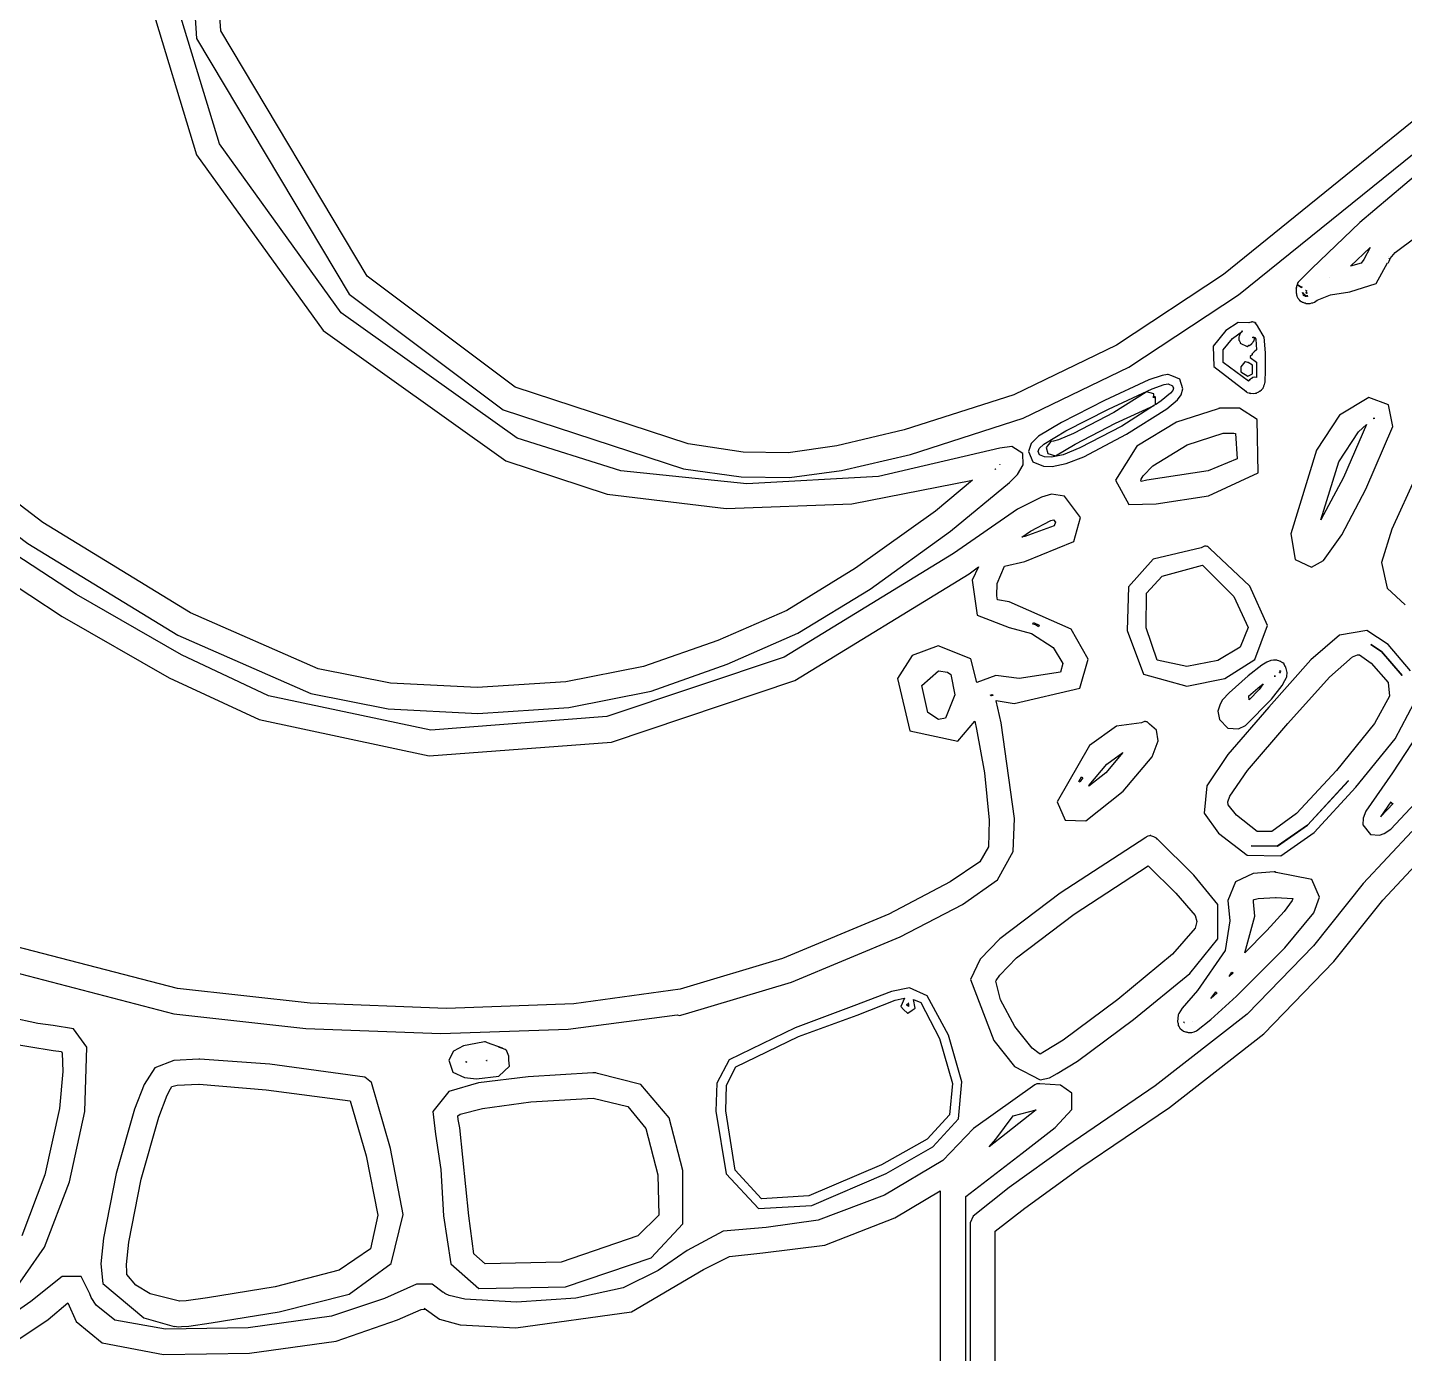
# Model space of a CAD drawing. Extents: x 23 to 528, y 384 to 592.
# Drawn here: x 465.47 to 479.75, y 411.45 to 425.2 of the extents above; entities that cross this region are included whole.
import ezdxf

# ---------------------------------------------------------------- set-up
doc = ezdxf.new("R2010")
doc.units = 0
doc.layers.get('0').update_dxf_attribs({"linetype": 'CONTINUOUS'})

msp = doc.modelspace()

# ---------------------------------------------------------------- linework, layer by layer
at = {"color": 0}
for p, q in [((467.035, 428.054), (467.222, 425.09)), ((467.473, 425.168), (467.293, 428.008)), ((466.573, 426.025), (467.222, 423.884)), ((467.459, 423.997), (466.831, 426.057)), ((468.993, 422.624), (467.473, 425.168)), ((467.222, 425.09), (468.806, 422.437)), ((480.508, 424.776), (479.143, 423.668)), ((479.316, 423.467), (480.667, 424.561)), ((480.603, 424.296), (479.287, 423.182)), ((468.722, 422.243), (467.459, 423.997)), ((467.222, 423.884), (468.535, 422.06)), ((479.143, 423.668), (477.873, 422.642)), ((478.028, 422.43), (479.316, 423.467)), ((479.287, 423.182), (478.79, 422.705)), ((479.654, 422.871), (479.87, 423.033)), ((479.192, 422.727), (479.393, 422.921)), ((479.393, 422.921), (479.33, 422.797)), ((479.601, 422.808), (479.654, 422.871)), ((478.79, 422.705), (478.67, 422.582)), ((479.302, 422.758), (479.192, 422.727)), ((479.33, 422.797), (479.302, 422.758)), ((479.457, 422.547), (479.573, 422.762)), ((479.573, 422.762), (479.577, 422.758)), ((479.577, 422.758), (479.584, 422.765)), ((479.584, 422.825), (479.584, 422.825)), ((479.584, 422.765), (479.587, 422.772)), ((479.587, 422.772), (479.591, 422.779)), ((479.591, 422.808), (479.591, 422.804)), ((479.591, 422.804), (479.591, 422.808)), ((479.591, 422.783), (479.594, 422.787)), ((479.591, 422.779), (479.591, 422.783)), ((479.594, 422.787), (479.601, 422.808)), ((470.528, 421.471), (468.993, 422.624)), ((477.873, 422.642), (476.765, 421.908)), ((478.649, 422.561), (478.642, 422.55)), ((478.67, 422.582), (478.649, 422.561)), ((478.649, 422.561), (478.649, 422.561)), ((478.977, 422.607), (478.977, 422.607)), ((478.977, 422.607), (478.977, 422.607)), ((468.806, 422.437), (470.404, 421.238)), ((476.892, 421.679), (478.028, 422.43)), ((478.631, 422.522), (478.628, 422.508)), ((478.628, 422.508), (478.628, 422.501)), ((478.628, 422.501), (478.631, 422.508)), ((478.631, 422.508), (478.628, 422.494)), ((478.628, 422.494), (478.628, 422.49)), ((478.628, 422.49), (478.628, 422.49)), ((478.628, 422.49), (478.628, 422.49)), ((478.628, 422.49), (478.628, 422.487)), ((478.628, 422.487), (478.628, 422.48)), ((478.628, 422.48), (478.628, 422.469)), ((478.628, 422.469), (478.628, 422.462)), ((478.628, 422.462), (478.628, 422.458)), ((478.628, 422.458), (478.628, 422.455)), ((478.628, 422.455), (478.628, 422.455)), ((478.628, 422.455), (478.628, 422.448)), ((478.628, 422.448), (478.631, 422.444)), ((478.638, 422.529), (478.631, 422.522)), ((478.631, 422.522), (478.631, 422.522)), ((478.631, 422.444), (478.631, 422.437)), ((478.631, 422.437), (478.631, 422.437)), ((478.631, 422.437), (478.631, 422.434)), ((478.631, 422.434), (478.631, 422.43)), ((478.631, 422.43), (478.635, 422.42)), ((478.635, 422.42), (478.635, 422.416)), ((478.642, 422.547), (478.638, 422.54)), ((478.638, 422.54), (478.638, 422.536)), ((478.638, 422.536), (478.638, 422.536)), ((478.638, 422.536), (478.663, 422.522)), ((478.681, 422.508), (478.638, 422.536)), ((478.638, 422.536), (478.638, 422.533)), ((478.638, 422.533), (478.638, 422.529)), ((478.642, 422.55), (478.642, 422.547)), ((478.642, 422.547), (478.642, 422.547)), ((478.663, 422.522), (478.681, 422.508)), ((478.681, 422.508), (478.677, 422.518)), ((478.677, 422.518), (478.688, 422.511)), ((478.688, 422.511), (478.681, 422.508)), ((478.691, 422.455), (478.705, 422.434)), ((478.702, 422.43), (478.691, 422.455)), ((478.698, 422.427), (478.702, 422.43)), ((478.702, 422.427), (478.698, 422.427)), ((478.702, 422.423), (478.702, 422.427)), ((478.702, 422.427), (478.702, 422.427)), ((478.709, 422.42), (478.702, 422.423)), ((478.705, 422.434), (478.709, 422.437)), ((478.709, 422.437), (478.727, 422.413)), ((478.712, 422.42), (478.709, 422.42)), ((478.719, 422.416), (478.712, 422.42)), ((478.727, 422.476), (478.723, 422.476)), ((478.723, 422.476), (478.73, 422.476)), ((478.73, 422.473), (478.727, 422.476)), ((478.73, 422.476), (478.734, 422.476)), ((478.734, 422.473), (478.73, 422.473)), ((478.73, 422.455), (478.737, 422.462)), ((478.73, 422.451), (478.73, 422.455)), ((478.734, 422.448), (478.73, 422.451)), ((478.73, 422.451), (478.73, 422.451)), ((478.734, 422.476), (478.734, 422.476)), ((478.734, 422.476), (478.734, 422.473)), ((478.734, 422.462), (478.737, 422.444)), ((478.737, 422.462), (478.734, 422.462)), ((478.734, 422.444), (478.734, 422.448)), ((478.734, 422.448), (478.734, 422.448)), ((478.737, 422.444), (478.734, 422.444)), ((478.734, 422.413), (478.741, 422.427)), ((478.741, 422.427), (478.744, 422.413)), ((478.846, 422.374), (478.984, 422.43)), ((478.984, 422.43), (479.185, 422.462)), ((479.185, 422.462), (479.457, 422.547)), ((478.635, 422.416), (478.638, 422.409)), ((478.638, 422.409), (478.645, 422.395)), ((478.645, 422.395), (478.645, 422.395)), ((478.645, 422.395), (478.649, 422.391)), ((478.649, 422.391), (478.652, 422.388)), ((478.652, 422.388), (478.656, 422.384)), ((478.656, 422.384), (478.656, 422.384)), ((478.656, 422.384), (478.656, 422.381)), ((478.656, 422.381), (478.656, 422.381)), ((478.656, 422.381), (478.656, 422.381)), ((478.656, 422.381), (478.659, 422.377)), ((478.659, 422.377), (478.659, 422.374)), ((478.659, 422.374), (478.663, 422.374)), ((478.663, 422.374), (478.663, 422.37)), ((478.663, 422.37), (478.667, 422.37)), ((478.667, 422.37), (478.67, 422.367)), ((478.67, 422.367), (478.677, 422.363)), ((478.677, 422.363), (478.681, 422.36)), ((478.681, 422.36), (478.688, 422.356)), ((478.688, 422.356), (478.688, 422.356)), ((478.688, 422.356), (478.695, 422.353)), ((478.695, 422.353), (478.709, 422.346)), ((478.709, 422.346), (478.719, 422.346)), ((478.723, 422.413), (478.719, 422.416)), ((478.719, 422.346), (478.727, 422.342)), ((478.727, 422.413), (478.723, 422.413)), ((478.727, 422.342), (478.73, 422.342)), ((478.73, 422.342), (478.734, 422.342)), ((478.737, 422.413), (478.734, 422.413)), ((478.734, 422.342), (478.741, 422.339)), ((478.744, 422.413), (478.737, 422.413)), ((478.741, 422.339), (478.758, 422.339)), ((478.758, 422.339), (478.758, 422.339)), ((478.758, 422.339), (478.765, 422.339)), ((478.765, 422.339), (478.772, 422.342)), ((478.772, 422.342), (478.79, 422.346)), ((478.79, 422.346), (478.801, 422.346)), ((478.801, 422.349), (478.818, 422.356)), ((478.801, 422.346), (478.801, 422.349)), ((478.818, 422.356), (478.846, 422.374)), ((470.546, 420.945), (468.722, 422.243)), ((478.024, 422.144), (477.897, 422.06)), ((478.137, 422.141), (478.024, 422.144)), ((478.169, 422.152), (478.137, 422.141)), ((478.173, 422.152), (478.166, 422.152)), ((478.166, 422.152), (478.169, 422.152)), ((478.183, 422.148), (478.173, 422.152)), ((478.197, 422.144), (478.183, 422.148)), ((478.183, 422.148), (478.183, 422.148)), ((478.204, 422.137), (478.197, 422.144)), ((478.197, 422.144), (478.208, 422.137)), ((478.208, 422.137), (478.197, 422.144)), ((478.229, 422.106), (478.204, 422.137)), ((478.204, 422.137), (478.204, 422.137)), ((468.535, 422.06), (470.429, 420.709)), ((477.897, 422.06), (477.767, 421.898)), ((477.968, 421.979), (478.07, 422.053)), ((478.035, 422.007), (478.032, 421.989)), ((478.032, 421.989), (478.032, 421.979)), ((478.039, 422.01), (478.035, 422.007)), ((478.042, 422.021), (478.039, 422.01)), ((478.053, 422.039), (478.042, 422.025)), ((478.042, 422.025), (478.042, 422.025)), ((478.042, 422.025), (478.042, 422.021)), ((478.042, 422.021), (478.042, 422.021)), ((478.056, 422.042), (478.053, 422.039)), ((478.06, 422.042), (478.056, 422.042)), ((478.067, 422.049), (478.06, 422.049)), ((478.06, 422.049), (478.06, 422.046)), ((478.06, 422.046), (478.06, 422.046)), ((478.06, 422.046), (478.06, 422.042)), ((478.063, 422.053), (478.07, 422.053)), ((478.07, 422.053), (478.063, 422.053)), ((478.067, 422.049), (478.063, 422.049)), ((478.063, 422.049), (478.067, 422.049)), ((478.07, 422.053), (478.067, 422.049)), ((478.173, 421.989), (478.176, 421.993)), ((478.18, 421.986), (478.173, 421.989)), ((478.176, 421.993), (478.19, 421.993)), ((478.19, 421.993), (478.18, 421.986)), ((478.183, 421.986), (478.187, 421.993)), ((478.19, 421.993), (478.187, 421.982)), ((478.187, 421.993), (478.19, 421.993)), ((478.197, 421.979), (478.197, 421.989)), ((478.197, 421.989), (478.208, 421.972)), ((478.229, 422.102), (478.229, 422.106)), ((478.296, 421.993), (478.229, 422.102)), ((478.31, 421.83), (478.296, 421.993)), ((476.765, 421.908), (475.7, 421.393)), ((477.767, 421.898), (477.774, 421.686)), ((477.869, 421.859), (477.968, 421.979)), ((477.869, 421.728), (477.869, 421.859)), ((478.032, 421.979), (478.032, 421.972)), ((478.032, 421.972), (478.032, 421.968)), ((478.032, 421.968), (478.032, 421.961)), ((478.032, 421.961), (478.035, 421.957)), ((478.035, 421.957), (478.039, 421.954)), ((478.039, 421.954), (478.039, 421.95)), ((478.039, 421.95), (478.042, 421.947)), ((478.042, 421.947), (478.042, 421.947)), ((478.042, 421.947), (478.042, 421.947)), ((478.042, 421.947), (478.046, 421.94)), ((478.046, 421.94), (478.046, 421.94)), ((478.046, 421.94), (478.046, 421.929)), ((478.046, 421.929), (478.12, 421.894)), ((478.12, 421.894), (478.134, 421.905)), ((478.13, 421.905), (478.134, 421.905)), ((478.134, 421.905), (478.13, 421.905)), ((478.134, 421.905), (478.137, 421.905)), ((478.137, 421.905), (478.141, 421.905)), ((478.141, 421.905), (478.166, 421.922)), ((478.141, 421.905), (478.141, 421.905)), ((478.141, 421.905), (478.141, 421.905)), ((478.166, 421.926), (478.18, 421.94)), ((478.166, 421.922), (478.166, 421.926)), ((478.166, 421.922), (478.166, 421.922)), ((478.176, 421.943), (478.183, 421.95)), ((478.18, 421.94), (478.176, 421.943)), ((478.187, 421.982), (478.183, 421.986)), ((478.183, 421.95), (478.187, 421.95)), ((478.187, 421.95), (478.19, 421.957)), ((478.19, 421.965), (478.194, 421.972)), ((478.19, 421.957), (478.19, 421.965)), ((478.215, 421.859), (478.19, 421.838)), ((478.194, 421.972), (478.197, 421.979)), ((478.208, 421.972), (478.215, 421.859)), ((478.134, 421.534), (477.869, 421.728)), ((478.095, 421.735), (478.053, 421.682)), ((478.102, 421.735), (478.095, 421.735)), ((478.127, 421.728), (478.102, 421.735)), ((478.13, 421.728), (478.127, 421.728)), ((478.173, 421.7), (478.13, 421.728)), ((478.173, 421.813), (478.151, 421.792)), ((478.151, 421.792), (478.151, 421.785)), ((478.151, 421.785), (478.151, 421.781)), ((478.151, 421.781), (478.215, 421.732)), ((478.19, 421.838), (478.166, 421.816)), ((478.166, 421.816), (478.173, 421.813)), ((478.215, 421.732), (478.215, 421.622)), ((478.31, 421.781), (478.31, 421.83)), ((478.31, 421.774), (478.31, 421.781)), ((478.31, 421.619), (478.31, 421.774)), ((475.795, 421.15), (476.892, 421.679)), ((477.238, 421.594), (477.1, 421.548)), ((477.291, 421.605), (477.238, 421.594)), ((477.294, 421.605), (477.291, 421.605)), ((477.298, 421.605), (477.294, 421.605)), ((477.301, 421.605), (477.298, 421.605)), ((477.337, 421.591), (477.301, 421.605)), ((477.421, 421.555), (477.337, 421.591)), ((477.774, 421.686), (478.106, 421.432)), ((478.053, 421.682), (478.053, 421.682)), ((478.053, 421.682), (478.053, 421.633)), ((478.053, 421.633), (478.127, 421.587)), ((478.127, 421.587), (478.173, 421.612)), ((478.159, 421.562), (478.134, 421.534)), ((478.166, 421.562), (478.159, 421.562)), ((478.169, 421.566), (478.166, 421.566)), ((478.166, 421.566), (478.166, 421.562)), ((478.173, 421.569), (478.169, 421.569)), ((478.169, 421.569), (478.169, 421.566)), ((478.173, 421.612), (478.173, 421.7)), ((478.194, 421.577), (478.173, 421.573)), ((478.173, 421.573), (478.173, 421.569)), ((478.215, 421.573), (478.194, 421.577)), ((478.215, 421.622), (478.215, 421.573)), ((478.307, 421.555), (478.31, 421.619)), ((472.32, 420.885), (470.528, 421.471)), ((477.1, 421.548), (476.638, 421.333)), ((476.68, 421.245), (477.135, 421.457)), ((477.072, 421.421), (476.737, 421.21)), ((477.075, 421.425), (477.072, 421.421)), ((477.15, 421.404), (477.075, 421.425)), ((477.135, 421.457), (477.259, 421.499)), ((477.259, 421.499), (477.301, 421.506)), ((477.301, 421.506), (477.301, 421.506)), ((477.301, 421.506), (477.344, 421.488)), ((477.347, 421.439), (477.322, 421.411)), ((477.344, 421.488), (477.354, 421.464)), ((477.354, 421.464), (477.347, 421.439)), ((477.453, 421.457), (477.421, 421.555)), ((477.435, 421.393), (477.453, 421.457)), ((478.106, 421.432), (478.12, 421.418)), ((478.109, 421.432), (478.109, 421.428)), ((478.116, 421.421), (478.109, 421.432)), ((478.109, 421.428), (478.116, 421.421)), ((478.12, 421.418), (478.12, 421.418)), ((478.12, 421.418), (478.12, 421.418)), ((478.12, 421.418), (478.151, 421.411)), ((478.144, 421.552), (478.155, 421.559)), ((478.151, 421.555), (478.144, 421.541)), ((478.144, 421.541), (478.144, 421.552)), ((478.155, 421.559), (478.151, 421.555)), ((478.218, 421.414), (478.222, 421.418)), ((478.222, 421.418), (478.233, 421.421)), ((478.233, 421.421), (478.24, 421.425)), ((478.24, 421.425), (478.247, 421.432)), ((478.247, 421.432), (478.25, 421.432)), ((478.25, 421.432), (478.268, 421.446)), ((478.268, 421.446), (478.286, 421.464)), ((478.268, 421.446), (478.268, 421.446)), ((478.286, 421.467), (478.293, 421.481)), ((478.286, 421.464), (478.286, 421.467)), ((478.293, 421.488), (478.3, 421.499)), ((478.293, 421.481), (478.293, 421.488)), ((478.3, 421.499), (478.303, 421.513)), ((478.303, 421.517), (478.307, 421.524)), ((478.303, 421.513), (478.303, 421.517)), ((478.307, 421.531), (478.307, 421.555)), ((478.307, 421.524), (478.307, 421.531)), ((475.7, 421.393), (474.56, 421.03)), ((476.638, 421.333), (476.194, 421.107)), ((476.754, 421.1), (477.153, 421.284)), ((477.157, 421.287), (476.818, 421.068)), ((477.146, 421.361), (477.15, 421.404)), ((477.157, 421.375), (477.146, 421.361)), ((477.153, 421.284), (477.157, 421.287)), ((477.167, 421.368), (477.157, 421.375)), ((477.167, 421.291), (477.167, 421.368)), ((477.227, 421.33), (477.167, 421.291)), ((477.322, 421.411), (477.227, 421.33)), ((477.287, 421.248), (477.397, 421.34)), ((477.397, 421.34), (477.435, 421.393)), ((478.151, 421.411), (478.144, 421.411)), ((478.144, 421.411), (478.155, 421.407)), ((478.155, 421.407), (478.155, 421.411)), ((478.155, 421.411), (478.183, 421.407)), ((478.183, 421.407), (478.201, 421.411)), ((478.201, 421.411), (478.204, 421.411)), ((478.204, 421.411), (478.215, 421.411)), ((478.215, 421.411), (478.218, 421.414)), ((479.379, 421.365), (479.076, 421.181)), ((479.584, 421.291), (479.379, 421.365)), ((479.63, 421.065), (479.584, 421.291)), ((465.628, 420.07), (464.093, 421.231)), ((470.404, 421.238), (472.274, 420.624)), ((474.627, 420.776), (475.795, 421.15)), ((476.239, 421.019), (476.68, 421.245)), ((476.737, 421.21), (476.317, 420.991)), ((476.867, 420.984), (477.287, 421.248)), ((477.809, 421.245), (477.386, 421.111)), ((477.82, 421.248), (477.809, 421.245)), ((477.809, 421.245), (477.809, 421.245)), ((477.823, 421.252), (477.82, 421.248)), ((477.83, 421.252), (477.823, 421.252)), ((477.834, 421.255), (477.83, 421.255)), ((477.83, 421.255), (477.83, 421.252)), ((477.841, 421.255), (477.834, 421.255)), ((477.834, 421.255), (477.834, 421.255)), ((477.845, 421.255), (477.841, 421.255)), ((477.848, 421.255), (477.845, 421.255)), ((478.039, 421.255), (477.848, 421.255)), ((478.222, 421.136), (478.039, 421.255)), ((478.233, 420.585), (478.222, 421.136)), ((479.076, 421.181), (478.839, 420.818)), ((479.429, 421.146), (479.436, 421.153)), ((479.436, 421.143), (479.429, 421.146)), ((479.436, 421.153), (479.436, 421.15)), ((479.436, 421.15), (479.436, 421.143)), ((463.92, 421.026), (465.473, 419.851)), ((474.56, 421.03), (473.862, 420.864)), ((476.194, 421.107), (475.954, 420.963)), ((476.01, 420.882), (476.239, 421.019)), ((476.317, 420.991), (476.162, 420.927)), ((476.335, 420.882), (476.754, 421.1)), ((476.818, 421.068), (476.384, 420.843)), ((477.386, 421.111), (476.973, 420.86)), ((477.495, 420.874), (477.869, 420.994)), ((477.869, 420.994), (477.982, 420.994)), ((477.982, 420.994), (477.996, 420.991)), ((477.996, 420.991), (478.014, 420.73)), ((479.069, 420.698), (479.273, 421.009)), ((479.358, 421.086), (479.118, 420.536)), ((479.273, 421.009), (479.358, 421.086)), ((479.351, 420.416), (479.63, 421.065)), ((471.622, 420.606), (470.546, 420.945)), ((472.892, 420.8), (472.32, 420.885)), ((473.862, 420.864), (473.357, 420.793)), ((475.679, 420.857), (475.555, 420.839)), ((475.791, 420.783), (475.679, 420.857)), ((475.88, 420.889), (475.851, 420.807)), ((475.954, 420.963), (475.88, 420.889)), ((475.961, 420.836), (476.01, 420.882)), ((476.084, 420.91), (476.035, 420.846)), ((476.091, 420.91), (476.084, 420.91)), ((476.109, 420.913), (476.091, 420.91)), ((476.091, 420.91), (476.091, 420.91)), ((476.162, 420.927), (476.109, 420.913)), ((476.119, 420.903), (476.119, 420.903)), ((476.119, 420.903), (476.119, 420.903)), ((476.13, 420.762), (476.335, 420.882)), ((476.426, 420.751), (476.867, 420.984)), ((476.973, 420.86), (476.754, 420.508)), ((477.139, 420.656), (477.495, 420.874)), ((470.429, 420.709), (471.48, 420.363)), ((473.357, 420.793), (472.892, 420.8)), ((473.911, 420.61), (474.627, 420.776)), ((475.555, 420.839), (474.296, 420.546)), ((475.795, 420.666), (475.791, 420.783)), ((475.851, 420.807), (475.897, 420.698)), ((475.95, 420.804), (475.961, 420.836)), ((475.964, 420.772), (475.95, 420.804)), ((476.017, 420.751), (475.964, 420.772)), ((476.091, 420.747), (476.017, 420.751)), ((476.035, 420.846), (476.052, 420.786)), ((476.052, 420.786), (476.13, 420.762)), ((476.211, 420.772), (476.091, 420.747)), ((476.384, 420.843), (476.211, 420.772)), ((476.243, 420.68), (476.426, 420.751)), ((478.014, 420.73), (477.714, 420.606)), ((478.839, 420.818), (478.571, 419.95)), ((472.93, 420.469), (471.622, 420.606)), ((472.274, 420.624), (472.87, 420.543)), ((473.371, 420.536), (473.911, 420.61)), ((475.513, 420.624), (475.506, 420.617)), ((475.506, 420.62), (475.509, 420.624)), ((475.506, 420.617), (475.506, 420.62)), ((475.509, 420.624), (475.513, 420.624)), ((475.555, 420.67), (475.555, 420.666)), ((475.555, 420.666), (475.555, 420.67)), ((475.654, 420.483), (475.738, 420.568)), ((475.738, 420.568), (475.795, 420.666)), ((475.897, 420.698), (476.007, 420.652)), ((476.007, 420.652), (476.095, 420.649)), ((476.095, 420.649), (476.243, 420.68)), ((477.04, 420.553), (477.139, 420.656)), ((477.714, 420.606), (477.079, 420.508)), ((477.718, 420.345), (478.233, 420.585)), ((478.882, 420.095), (479.069, 420.698)), ((472.87, 420.543), (473.371, 420.536)), ((474.296, 420.546), (472.93, 420.469)), ((474.02, 420.264), (475.269, 420.508)), ((475.269, 420.508), (474.885, 420.187)), ((475.043, 419.978), (475.654, 420.483)), ((476.754, 420.508), (476.892, 420.257)), ((477.016, 420.508), (477.019, 420.518)), ((477.019, 420.493), (477.016, 420.508)), ((477.019, 420.518), (477.04, 420.553)), ((477.079, 420.508), (477.019, 420.493)), ((479.118, 420.536), (478.882, 420.095)), ((479.87, 420.553), (479.619, 420)), ((471.48, 420.363), (472.715, 420.215)), ((475.985, 420.331), (475.738, 420.208)), ((476.091, 420.363), (475.985, 420.331)), ((476.225, 420.342), (476.091, 420.363)), ((476.391, 420.12), (476.225, 420.342)), ((477.174, 420.261), (477.718, 420.345)), ((479.1, 419.94), (479.351, 420.416)), ((472.715, 420.215), (474.02, 420.264)), ((474.885, 420.187), (474.056, 419.594)), ((475.738, 420.208), (475.072, 419.749)), ((476.892, 420.257), (477.174, 420.261)), ((465.977, 419.322), (464.834, 420.07)), ((467.159, 419.132), (465.628, 420.07)), ((476.116, 420.035), (475.813, 419.925)), ((475.873, 419.978), (476.084, 420.088)), ((476.084, 420.088), (476.109, 420.095)), ((476.109, 420.095), (476.13, 420.074)), ((476.13, 420.074), (476.116, 420.035)), ((476.321, 419.873), (476.391, 420.12)), ((479.619, 420), (479.513, 419.654)), ((464.682, 419.848), (465.829, 419.093)), ((465.473, 419.851), (467.028, 418.899)), ((474.207, 419.379), (475.043, 419.978)), ((475.781, 419.918), (475.873, 419.978)), ((475.813, 419.925), (475.781, 419.918)), ((475.813, 419.664), (476.321, 419.873)), ((478.571, 419.95), (478.617, 419.686)), ((478.91, 419.675), (479.1, 419.94)), ((475.072, 419.749), (473.318, 418.673)), ((477.64, 419.806), (477.143, 419.689)), ((477.647, 419.809), (477.64, 419.806)), ((477.675, 419.823), (477.647, 419.809)), ((477.679, 419.823), (477.675, 419.823)), ((477.682, 419.823), (477.679, 419.823)), ((477.693, 419.823), (477.682, 419.823)), ((477.703, 419.82), (477.693, 419.823)), ((477.711, 419.82), (477.703, 419.82)), ((477.718, 419.813), (477.711, 419.82)), ((477.721, 419.809), (477.718, 419.813)), ((477.725, 419.802), (477.721, 419.809)), ((477.735, 419.795), (477.725, 419.802)), ((477.725, 419.802), (477.725, 419.802)), ((478.148, 419.41), (477.732, 419.798)), ((477.732, 419.798), (477.735, 419.795)), ((474.056, 419.594), (473.343, 419.156)), ((475.234, 419.537), (475.333, 419.608)), ((475.333, 419.608), (475.266, 419.47)), ((475.527, 419.435), (475.601, 419.615)), ((475.601, 419.615), (475.813, 419.664)), ((477.143, 419.689), (476.889, 419.4)), ((477.238, 419.513), (477.654, 419.626)), ((477.654, 419.626), (477.979, 419.301)), ((478.617, 419.686), (478.786, 419.604)), ((478.786, 419.604), (478.91, 419.675)), ((479.513, 419.654), (479.57, 419.389)), ((473.428, 418.43), (475.234, 419.537)), ((475.266, 419.47), (475.319, 419.107)), ((475.523, 419.308), (475.527, 419.435)), ((477.075, 419.336), (477.238, 419.513)), ((467.067, 418.698), (465.977, 419.322)), ((473.46, 418.92), (474.207, 419.379)), ((475.53, 419.266), (475.523, 419.308)), ((476.889, 419.4), (476.874, 418.948)), ((477.072, 418.977), (477.075, 419.336)), ((477.979, 419.301), (478.13, 418.98)), ((478.328, 419.001), (478.148, 419.41)), ((479.57, 419.389), (479.757, 419.216)), ((473.343, 419.156), (472.63, 418.846)), ((475.65, 419.245), (475.53, 419.266)), ((476.292, 418.962), (475.65, 419.245)), ((465.829, 419.093), (466.94, 418.458)), ((468.485, 418.55), (467.159, 419.132)), ((475.319, 419.107), (475.65, 418.98)), ((475.894, 419.015), (475.901, 419.033)), ((475.925, 419.008), (475.894, 419.015)), ((475.901, 419.033), (475.961, 419.005)), ((475.954, 418.987), (475.925, 419.008)), ((475.961, 419.005), (475.954, 418.987)), ((478.197, 418.648), (478.328, 419.001)), ((467.028, 418.899), (468.408, 418.296)), ((472.726, 418.599), (473.46, 418.92)), ((475.65, 418.98), (475.883, 418.917)), ((475.883, 418.917), (476.105, 418.772)), ((476.469, 418.652), (476.292, 418.962)), ((476.874, 418.948), (477.044, 418.497)), ((477.185, 418.641), (477.072, 418.977)), ((478.13, 418.98), (478.046, 418.775)), ((479.076, 418.899), (478.779, 418.645)), ((479.361, 418.948), (479.076, 418.899)), ((479.58, 418.804), (479.361, 418.948)), ((472.63, 418.846), (471.858, 418.574)), ((474.913, 418.79), (474.645, 418.691)), ((475.252, 418.655), (474.913, 418.79)), ((476.105, 418.772), (476.208, 418.606)), ((478.046, 418.775), (477.816, 418.638)), ((479.4, 418.804), (479.513, 418.73)), ((479.513, 418.73), (479.4, 418.804)), ((479.513, 418.73), (479.725, 418.483)), ((479.725, 418.483), (479.513, 418.73)), ((479.813, 418.532), (479.58, 418.804)), ((467.967, 418.271), (467.067, 418.698)), ((471.858, 418.574), (471.054, 418.416)), ((473.318, 418.673), (471.477, 418.056)), ((471.936, 418.32), (472.726, 418.599)), ((474.645, 418.691), (474.493, 418.451)), ((475.315, 418.409), (475.252, 418.655)), ((476.208, 418.606), (476.183, 418.518)), ((476.384, 418.349), (476.469, 418.652)), ((477.492, 418.574), (477.185, 418.641)), ((477.816, 418.638), (477.492, 418.574)), ((477.887, 418.451), (478.197, 418.648)), ((478.271, 418.588), (478.13, 418.479)), ((478.321, 418.62), (478.271, 418.588)), ((478.363, 418.638), (478.321, 418.62)), ((478.779, 418.645), (478.342, 418.155)), ((478.391, 418.641), (478.363, 418.638)), ((478.405, 418.641), (478.391, 418.641)), ((478.413, 418.641), (478.405, 418.641)), ((478.416, 418.641), (478.413, 418.641)), ((478.423, 418.641), (478.416, 418.641)), ((478.43, 418.641), (478.423, 418.641)), ((478.43, 418.638), (478.43, 418.641)), ((478.444, 418.634), (478.43, 418.638)), ((478.448, 418.634), (478.444, 418.634)), ((478.455, 418.631), (478.448, 418.634)), ((478.465, 418.627), (478.455, 418.631)), ((478.469, 418.627), (478.465, 418.627)), ((478.465, 418.627), (478.465, 418.627)), ((478.473, 418.62), (478.469, 418.627)), ((478.476, 418.62), (478.473, 418.62)), ((478.483, 418.617), (478.476, 418.62)), ((478.487, 418.613), (478.483, 418.617)), ((478.501, 418.603), (478.487, 418.613)), ((478.501, 418.599), (478.501, 418.603)), ((478.504, 418.596), (478.501, 418.599)), ((478.501, 418.599), (478.501, 418.599)), ((478.504, 418.592), (478.504, 418.596)), ((478.508, 418.588), (478.504, 418.592)), ((478.504, 418.592), (478.504, 418.592)), ((478.504, 418.592), (478.504, 418.592)), ((478.508, 418.585), (478.508, 418.588)), ((478.508, 418.588), (478.508, 418.588)), ((478.508, 418.588), (478.508, 418.588)), ((478.508, 418.588), (478.508, 418.588)), ((478.508, 418.588), (478.508, 418.588)), ((478.508, 418.588), (478.508, 418.588)), ((478.511, 418.581), (478.508, 418.585)), ((478.508, 418.585), (478.508, 418.585)), ((478.511, 418.578), (478.511, 418.581)), ((478.515, 418.574), (478.511, 418.578)), ((478.515, 418.571), (478.515, 418.574)), ((478.515, 418.574), (478.515, 418.574)), ((478.518, 418.567), (478.515, 418.571)), ((478.518, 418.56), (478.518, 418.567)), ((478.518, 418.567), (478.518, 418.567)), ((478.973, 418.465), (479.21, 418.677)), ((479.21, 418.677), (479.263, 418.698)), ((479.263, 418.698), (479.284, 418.698)), ((479.284, 418.698), (479.404, 418.61)), ((479.404, 418.61), (479.58, 418.409)), ((466.94, 418.458), (467.872, 418.024)), ((469.233, 418.402), (468.485, 418.55)), ((471.526, 417.791), (473.428, 418.43)), ((474.493, 418.451), (474.62, 417.908)), ((474.744, 418.377), (474.916, 418.529)), ((474.916, 418.529), (475.012, 418.518)), ((475.012, 418.518), (475.047, 418.493)), ((475.047, 418.493), (475.086, 418.282)), ((475.513, 418.483), (475.315, 418.409)), ((475.753, 418.451), (475.513, 418.483)), ((476.183, 418.518), (475.753, 418.451)), ((477.044, 418.497), (477.492, 418.373)), ((477.492, 418.373), (477.887, 418.451)), ((478.13, 418.479), (477.933, 418.303)), ((478.398, 418.476), (478.405, 418.476)), ((478.409, 418.476), (478.398, 418.476)), ((478.405, 418.476), (478.413, 418.476)), ((478.413, 418.476), (478.409, 418.476)), ((478.455, 418.514), (478.465, 418.514)), ((478.465, 418.514), (478.455, 418.511)), ((478.455, 418.511), (478.455, 418.514)), ((478.458, 418.529), (478.462, 418.525)), ((478.458, 418.525), (478.458, 418.529)), ((478.458, 418.529), (478.462, 418.529)), ((478.462, 418.529), (478.458, 418.529)), ((478.462, 418.525), (478.458, 418.525)), ((478.462, 418.529), (478.462, 418.532)), ((478.462, 418.532), (478.465, 418.532)), ((478.465, 418.525), (478.462, 418.529)), ((478.465, 418.532), (478.465, 418.525)), ((478.48, 418.377), (478.511, 418.43)), ((478.511, 418.43), (478.525, 418.461)), ((478.522, 418.553), (478.518, 418.56)), ((478.518, 418.56), (478.518, 418.56)), ((478.532, 418.514), (478.522, 418.553)), ((478.525, 418.461), (478.529, 418.469)), ((478.529, 418.472), (478.532, 418.514)), ((478.529, 418.469), (478.529, 418.472)), ((478.532, 418.514), (478.532, 418.514)), ((478.54, 417.985), (478.973, 418.465)), ((468.408, 418.296), (469.209, 418.137)), ((470.133, 418.359), (469.233, 418.402)), ((471.054, 418.416), (470.133, 418.359)), ((471.085, 418.151), (471.936, 418.32)), ((474.807, 418.098), (474.744, 418.377)), ((475.086, 418.282), (474.991, 418.038)), ((475.456, 418.278), (475.456, 418.282)), ((475.456, 418.282), (475.456, 418.282)), ((475.456, 418.282), (475.467, 418.271)), ((475.467, 418.271), (475.456, 418.278)), ((475.467, 418.271), (475.46, 418.282)), ((475.46, 418.282), (475.463, 418.282)), ((475.463, 418.282), (475.474, 418.285)), ((475.474, 418.285), (475.477, 418.285)), ((475.477, 418.285), (475.481, 418.275)), ((475.703, 418.193), (476.384, 418.349)), ((477.933, 418.303), (477.862, 418.229)), ((478.134, 418.267), (478.229, 418.352)), ((478.243, 418.338), (478.141, 418.229)), ((478.229, 418.352), (478.286, 418.394)), ((478.286, 418.394), (478.243, 418.338)), ((478.37, 418.236), (478.48, 418.377)), ((479.58, 418.409), (479.594, 418.267)), ((469.653, 417.915), (467.967, 418.271)), ((469.209, 418.137), (470.14, 418.088)), ((470.14, 418.088), (471.085, 418.151)), ((475.481, 418.275), (475.467, 418.271)), ((475.516, 418.218), (475.516, 418.222)), ((475.516, 418.222), (475.703, 418.193)), ((475.566, 417.992), (475.516, 418.218)), ((477.838, 418.186), (477.813, 418.112)), ((477.862, 418.229), (477.838, 418.186)), ((478.342, 418.155), (477.919, 417.664)), ((478.102, 417.964), (478.37, 418.236)), ((478.137, 418.267), (478.134, 418.267)), ((478.141, 418.229), (478.137, 418.267)), ((479.594, 418.267), (479.439, 417.985)), ((479.654, 417.826), (479.852, 418.197)), ((467.872, 418.024), (469.635, 417.647)), ((471.477, 418.056), (469.653, 417.915)), ((474.916, 418.024), (474.807, 418.098)), ((474.991, 418.038), (474.916, 418.024)), ((475.118, 417.802), (475.294, 418.01)), ((475.294, 418.01), (475.312, 417.925)), ((475.707, 416.997), (475.566, 417.992)), ((477.023, 417.992), (476.765, 417.957)), ((477.054, 418.006), (477.023, 417.992)), ((477.058, 418.006), (477.054, 418.006)), ((477.061, 418.006), (477.058, 418.006)), ((477.065, 418.006), (477.061, 418.006)), ((477.072, 418.003), (477.065, 418.006)), ((477.075, 418.003), (477.072, 418.003)), ((477.079, 418.003), (477.075, 418.003)), ((477.083, 418.003), (477.079, 418.003)), ((477.079, 418.003), (477.079, 418.003)), ((477.086, 417.999), (477.083, 418.003)), ((477.093, 417.992), (477.086, 417.999)), ((477.1, 417.985), (477.093, 417.992)), ((477.813, 418.112), (477.83, 418.024)), ((477.83, 418.024), (477.919, 417.936)), ((474.62, 417.908), (475.118, 417.802)), ((475.312, 417.925), (475.393, 417.474)), ((476.765, 417.957), (476.483, 417.756)), ((477.107, 417.978), (477.1, 417.985)), ((477.178, 417.915), (477.107, 417.978)), ((477.107, 417.978), (477.107, 417.978)), ((477.195, 417.805), (477.178, 417.915)), ((477.919, 417.936), (478.028, 417.929)), ((478.028, 417.929), (478.102, 417.964)), ((478.123, 417.498), (478.54, 417.985)), ((479.439, 417.985), (479.044, 417.495)), ((479.961, 417.985), (479.626, 417.474)), ((469.635, 417.647), (471.526, 417.791)), ((476.483, 417.756), (476.148, 417.17)), ((477.132, 417.639), (477.195, 417.805)), ((479.245, 417.322), (479.654, 417.826)), ((476.479, 417.343), (476.663, 417.562)), ((476.829, 417.685), (476.652, 417.474)), ((476.663, 417.562), (476.829, 417.685)), ((476.832, 417.283), (477.132, 417.639)), ((477.919, 417.664), (477.7, 417.336)), ((475.393, 417.474), (475.442, 416.983)), ((476.373, 417.382), (476.402, 417.431)), ((476.416, 417.421), (476.395, 417.393)), ((476.402, 417.431), (476.416, 417.421)), ((476.652, 417.474), (476.476, 417.333)), ((477.94, 417.23), (478.123, 417.498)), ((479.044, 417.495), (478.631, 417.05)), ((479.626, 417.474), (479.351, 417.075)), ((476.388, 417.375), (476.373, 417.382)), ((476.395, 417.393), (476.388, 417.375)), ((476.444, 416.976), (476.832, 417.283)), ((476.476, 417.333), (476.479, 417.343)), ((477.7, 417.336), (477.672, 417.054)), ((479.167, 417.389), (478.744, 416.93)), ((478.744, 416.93), (479.171, 417.389)), ((478.815, 416.853), (479.245, 417.322)), ((479.171, 417.389), (479.167, 417.389)), ((476.148, 417.17), (476.232, 416.98)), ((477.919, 417.17), (477.94, 417.23)), ((477.922, 417.142), (477.919, 417.17)), ((478.007, 417.033), (477.922, 417.142)), ((479.506, 417.015), (479.612, 417.17)), ((479.633, 417.153), (479.506, 417.019)), ((479.608, 416.888), (479.961, 417.266)), ((479.612, 417.17), (479.619, 417.156)), ((479.619, 417.156), (479.633, 417.153)), ((475.693, 416.655), (475.707, 416.997)), ((477.672, 417.054), (477.82, 416.846)), ((478.222, 416.863), (478.007, 417.033)), ((478.631, 417.05), (478.374, 416.863)), ((479.323, 417.001), (479.319, 416.934)), ((479.351, 417.075), (479.323, 417.001)), ((479.506, 417.019), (479.506, 417.015)), ((475.442, 416.983), (475.435, 416.705)), ((476.232, 416.98), (476.444, 416.976)), ((478.374, 416.863), (478.222, 416.863)), ((478.744, 416.93), (478.43, 416.712)), ((478.434, 416.712), (478.744, 416.93)), ((478.469, 416.613), (478.815, 416.853)), ((479.319, 416.934), (479.397, 416.832)), ((479.827, 416.863), (479.323, 416.324)), ((479.541, 416.842), (479.608, 416.888)), ((475.435, 416.705), (475.347, 416.549)), ((477.068, 416.803), (476.179, 416.225)), ((477.075, 416.807), (477.068, 416.803)), ((477.09, 416.814), (477.075, 416.807)), ((477.107, 416.818), (477.09, 416.814)), ((477.114, 416.821), (477.107, 416.818)), ((477.118, 416.821), (477.114, 416.821)), ((477.118, 416.818), (477.118, 416.821)), ((477.15, 416.807), (477.118, 416.818)), ((477.178, 416.796), (477.15, 416.807)), ((477.15, 416.807), (477.15, 416.807)), ((477.185, 416.786), (477.178, 416.796)), ((477.566, 416.412), (477.185, 416.789)), ((477.185, 416.789), (477.185, 416.786)), ((477.82, 416.846), (478.12, 416.62)), ((478.43, 416.712), (478.159, 416.715)), ((478.159, 416.715), (478.434, 416.712)), ((479.397, 416.832), (479.492, 416.825)), ((479.492, 416.825), (479.541, 416.842)), ((475.53, 416.362), (475.693, 416.655)), ((478.12, 416.62), (478.469, 416.613)), ((479.527, 416.151), (480.011, 416.669)), ((475.347, 416.549), (475.04, 416.341)), ((476.324, 416.006), (477.093, 416.507)), ((477.093, 416.507), (477.379, 416.225)), ((478.18, 416.429), (477.996, 416.341)), ((478.398, 416.444), (478.18, 416.429)), ((478.405, 416.444), (478.398, 416.444)), ((478.409, 416.444), (478.405, 416.444)), ((478.409, 416.444), (478.405, 416.444)), ((478.405, 416.444), (478.409, 416.444)), ((478.413, 416.444), (478.409, 416.444)), ((478.413, 416.44), (478.413, 416.444)), ((478.42, 416.44), (478.413, 416.44)), ((478.79, 416.366), (478.42, 416.44)), ((475.04, 416.341), (474.401, 416.006)), ((475.167, 416.108), (475.53, 416.362)), ((477.813, 416.108), (477.566, 416.412)), ((477.996, 416.341), (477.919, 416.147)), ((478.868, 416.183), (478.79, 416.366)), ((479.323, 416.324), (478.808, 415.678)), ((476.179, 416.225), (475.552, 415.749)), ((477.379, 416.225), (477.58, 415.992)), ((477.919, 416.147), (477.94, 415.936)), ((478.183, 416.154), (478.19, 416.158)), ((478.183, 416.133), (478.183, 416.154)), ((478.19, 416.158), (478.233, 416.168)), ((478.233, 416.168), (478.413, 416.179)), ((478.413, 416.179), (478.413, 416.179)), ((478.413, 416.179), (478.42, 416.179)), ((478.42, 416.179), (478.589, 416.168)), ((478.585, 416.147), (478.501, 416.034)), ((478.592, 416.168), (478.585, 416.147)), ((478.589, 416.168), (478.592, 416.168)), ((478.811, 416.02), (478.868, 416.183)), ((479.019, 415.516), (479.527, 416.151)), ((467.025, 415.234), (464.033, 416.01)), ((474.401, 416.006), (473.301, 415.548)), ((474.521, 415.773), (475.167, 416.108)), ((475.728, 415.555), (476.324, 416.006)), ((477.58, 415.992), (477.598, 415.929)), ((477.816, 415.749), (477.813, 416.108)), ((478.197, 415.985), (478.183, 416.133)), ((478.501, 416.034), (478.324, 415.837)), ((478.511, 415.657), (478.811, 416.02)), ((477.58, 415.861), (477.344, 415.593)), ((477.598, 415.929), (477.58, 415.861)), ((477.94, 415.936), (477.89, 415.629)), ((478.095, 415.607), (478.197, 415.985)), ((463.945, 415.763), (466.986, 414.973)), ((473.393, 415.301), (474.521, 415.773)), ((475.552, 415.749), (475.35, 415.54)), ((477.524, 415.392), (477.816, 415.749)), ((478.324, 415.837), (478.095, 415.607)), ((477.344, 415.593), (476.779, 415.121)), ((477.89, 415.629), (477.605, 415.216)), ((478.007, 415.156), (478.511, 415.657)), ((478.808, 415.678), (478.12, 414.969)), ((473.301, 415.548), (472.239, 415.227)), ((475.35, 415.54), (475.248, 415.329)), ((475.555, 415.375), (475.728, 415.555)), ((478.293, 414.764), (479.019, 415.516)), ((472.292, 414.973), (473.393, 415.301)), ((475.248, 415.329), (475.492, 414.697)), ((475.513, 415.311), (475.516, 415.318)), ((475.562, 415.117), (475.513, 415.311)), ((475.516, 415.318), (475.555, 415.375)), ((476.941, 414.913), (477.524, 415.392)), ((477.933, 415.361), (477.961, 415.406)), ((477.972, 415.399), (477.933, 415.361)), ((477.961, 415.406), (477.972, 415.399)), ((468.401, 415.082), (467.025, 415.234)), ((472.239, 415.227), (471.135, 415.078)), ((474.43, 415.205), (474.038, 415.054)), ((474.617, 415.244), (474.43, 415.205)), ((474.468, 415.114), (474.56, 415.135)), ((474.564, 415.135), (474.525, 415.047)), ((474.56, 415.135), (474.564, 415.135)), ((474.8, 415.159), (474.617, 415.244)), ((475.022, 414.75), (474.8, 415.159)), ((477.605, 415.216), (477.446, 415.032)), ((477.742, 415.131), (477.792, 415.202)), ((477.809, 415.191), (477.742, 415.131)), ((477.742, 414.913), (478.007, 415.156)), ((477.792, 415.202), (477.795, 415.191)), ((477.795, 415.191), (477.809, 415.191)), ((469.815, 415.029), (468.401, 415.082)), ((471.135, 415.078), (469.815, 415.029)), ((474.038, 415.054), (473.431, 414.828)), ((474.073, 414.958), (474.468, 415.114)), ((474.525, 415.047), (474.553, 415.018)), ((474.553, 415.018), (474.595, 414.98)), ((474.588, 415.068), (474.606, 415.082)), ((474.588, 415.064), (474.588, 415.068)), ((474.606, 415.047), (474.588, 415.064)), ((474.599, 414.98), (474.645, 415.011)), ((474.603, 415.082), (474.606, 415.078)), ((474.606, 415.082), (474.603, 415.082)), ((474.606, 415.078), (474.606, 415.047)), ((474.645, 415.011), (474.677, 415.032)), ((474.677, 415.032), (474.659, 415.121)), ((474.659, 415.121), (474.733, 415.089)), ((474.733, 415.089), (474.927, 414.718)), ((475.71, 414.842), (475.562, 415.117)), ((476.779, 415.121), (476.211, 414.701)), ((477.446, 415.032), (477.411, 414.976)), ((465.575, 414.874), (465.289, 414.934)), ((465.734, 414.853), (465.575, 414.874)), ((465.945, 414.817), (465.734, 414.853)), ((466.986, 414.973), (468.355, 414.821)), ((471.075, 414.814), (472.207, 414.962)), ((472.207, 414.962), (472.232, 414.955)), ((472.232, 414.955), (472.292, 414.973)), ((473.467, 414.736), (474.073, 414.958)), ((474.595, 414.98), (474.599, 414.98)), ((476.359, 414.482), (476.941, 414.913)), ((478.12, 414.969), (477.164, 414.225)), ((477.404, 414.962), (477.397, 414.891)), ((477.397, 414.891), (477.4, 414.881)), ((477.4, 414.881), (477.404, 414.874)), ((477.411, 414.976), (477.404, 414.962)), ((477.404, 414.962), (477.404, 414.962)), ((477.404, 414.962), (477.404, 414.962)), ((477.404, 414.874), (477.404, 414.867)), ((477.404, 414.867), (477.404, 414.863)), ((477.404, 414.863), (477.404, 414.863)), ((477.404, 414.863), (477.404, 414.86)), ((477.404, 414.86), (477.404, 414.853)), ((477.404, 414.853), (477.414, 414.838)), ((477.411, 414.976), (477.411, 414.976)), ((477.46, 414.888), (477.464, 414.884)), ((477.464, 414.884), (477.46, 414.888)), ((477.464, 414.884), (477.467, 414.881)), ((477.467, 414.881), (477.464, 414.884)), ((477.464, 414.884), (477.464, 414.884)), ((477.552, 414.891), (477.552, 414.888)), ((477.552, 414.888), (477.552, 414.891)), ((477.594, 414.796), (477.742, 414.913)), ((466.086, 414.627), (465.945, 414.817)), ((468.355, 414.821), (469.755, 414.768)), ((469.755, 414.768), (471.075, 414.814)), ((473.431, 414.828), (472.747, 414.496)), ((472.817, 414.422), (473.467, 414.736)), ((474.927, 414.718), (475.061, 414.249)), ((475.16, 414.267), (475.022, 414.75)), ((475.89, 414.616), (475.71, 414.842)), ((477.312, 414.002), (478.293, 414.764)), ((477.414, 414.838), (477.418, 414.831)), ((477.418, 414.831), (477.418, 414.828)), ((477.418, 414.828), (477.425, 414.821)), ((477.425, 414.821), (477.46, 414.793)), ((477.46, 414.793), (477.467, 414.789)), ((477.467, 414.789), (477.478, 414.786)), ((477.478, 414.786), (477.485, 414.786)), ((477.485, 414.786), (477.492, 414.782)), ((477.492, 414.782), (477.499, 414.782)), ((477.499, 414.782), (477.506, 414.778)), ((477.506, 414.778), (477.524, 414.778)), ((477.524, 414.778), (477.545, 414.778)), ((477.545, 414.778), (477.569, 414.786)), ((477.569, 414.786), (477.594, 414.796)), ((465.229, 414.676), (465.734, 414.591)), ((465.734, 414.591), (465.822, 414.581)), ((465.822, 414.581), (465.829, 414.563)), ((465.829, 414.563), (465.836, 414.376)), ((466.062, 413.96), (466.086, 414.627)), ((469.889, 414.584), (469.84, 414.493)), ((469.992, 414.641), (469.889, 414.584)), ((470.193, 414.68), (469.992, 414.641)), ((470.21, 414.683), (470.193, 414.68)), ((470.214, 414.683), (470.21, 414.683)), ((470.21, 414.683), (470.21, 414.683)), ((470.21, 414.683), (470.21, 414.683)), ((470.21, 414.683), (470.21, 414.683)), ((470.218, 414.683), (470.214, 414.683)), ((470.239, 414.673), (470.218, 414.683)), ((470.394, 414.616), (470.239, 414.673)), ((470.422, 414.602), (470.359, 414.627)), ((470.359, 414.627), (470.394, 414.616)), ((470.44, 414.588), (470.422, 414.602)), ((470.422, 414.602), (470.422, 414.602)), ((470.44, 414.584), (470.44, 414.588)), ((470.461, 414.532), (470.44, 414.584)), ((475.492, 414.697), (475.707, 414.426)), ((475.961, 414.56), (475.89, 414.616)), ((476.017, 414.581), (475.971, 414.553)), ((476.211, 414.701), (476.017, 414.581)), ((466.986, 414.489), (466.789, 414.412)), ((467.247, 414.503), (466.986, 414.489)), ((467.251, 414.503), (467.247, 414.503)), ((467.258, 414.503), (467.251, 414.503)), ((467.981, 414.45), (467.258, 414.503)), ((468.969, 414.316), (467.981, 414.45)), ((469.84, 414.493), (469.882, 414.366)), ((470.016, 414.475), (470.023, 414.479)), ((470.027, 414.472), (470.016, 414.475)), ((470.023, 414.479), (470.02, 414.475)), ((470.02, 414.475), (470.027, 414.472)), ((470.232, 414.489), (470.228, 414.486)), ((470.228, 414.486), (470.228, 414.489)), ((470.228, 414.489), (470.235, 414.489)), ((470.235, 414.489), (470.232, 414.489)), ((470.359, 414.327), (470.468, 414.429)), ((470.461, 414.51), (470.461, 414.532)), ((470.461, 414.496), (470.461, 414.51)), ((470.461, 414.493), (470.461, 414.496)), ((470.468, 414.429), (470.461, 414.493)), ((472.747, 414.496), (472.62, 414.253)), ((472.719, 414.232), (472.817, 414.422)), ((475.707, 414.426), (475.971, 414.288)), ((475.971, 414.553), (475.961, 414.56)), ((476.148, 414.352), (476.359, 414.482)), ((465.836, 414.376), (465.801, 413.992)), ((466.789, 414.412), (466.679, 414.239)), ((469.036, 414.26), (468.969, 414.316)), ((469.882, 414.366), (470.002, 414.313)), ((470.002, 414.313), (470.126, 414.299)), ((470.126, 414.299), (470.359, 414.327)), ((470.662, 414.32), (470.147, 414.256)), ((471.332, 414.359), (470.662, 414.32)), ((471.339, 414.362), (471.332, 414.359)), ((471.346, 414.362), (471.339, 414.362)), ((471.35, 414.362), (471.346, 414.362)), ((471.353, 414.362), (471.35, 414.362)), ((471.357, 414.362), (471.353, 414.362)), ((471.353, 414.362), (471.353, 414.362)), ((471.364, 414.359), (471.357, 414.362)), ((471.382, 414.355), (471.364, 414.359)), ((471.83, 414.239), (471.382, 414.355)), ((475.971, 414.288), (476.067, 414.309)), ((476.067, 414.309), (476.148, 414.352)), ((466.679, 414.239), (466.58, 413.985)), ((466.916, 414.129), (466.951, 414.196)), ((466.951, 414.196), (466.965, 414.218)), ((466.965, 414.218), (467.021, 414.232)), ((467.021, 414.232), (467.247, 414.242)), ((467.247, 414.242), (467.251, 414.242)), ((467.251, 414.242), (467.946, 414.186)), ((467.946, 414.186), (468.817, 414.069)), ((469.233, 413.575), (469.036, 414.26)), ((469.84, 414.168), (469.674, 413.96)), ((470.147, 414.256), (469.84, 414.168)), ((472.123, 413.893), (471.83, 414.239)), ((472.62, 414.253), (472.609, 413.964)), ((472.712, 413.967), (472.719, 414.232)), ((475.061, 414.249), (475.033, 413.925)), ((475.125, 413.882), (475.16, 414.267)), ((475.918, 414.235), (475.28, 413.784)), ((475.936, 414.246), (475.918, 414.235)), ((475.918, 414.235), (475.918, 414.235)), ((475.943, 414.246), (475.936, 414.246)), ((475.95, 414.246), (475.943, 414.246)), ((475.957, 414.246), (475.95, 414.246)), ((475.968, 414.246), (475.957, 414.246)), ((476.183, 414.232), (475.968, 414.246)), ((476.299, 414.151), (476.183, 414.232)), ((477.164, 414.225), (476.25, 413.6)), ((476.299, 413.981), (476.299, 414.151)), ((465.801, 413.992), (465.649, 413.304)), ((466.831, 413.9), (466.916, 414.129)), ((468.817, 414.069), (468.983, 413.501)), ((469.956, 413.932), (470.189, 413.992)), ((470.189, 413.992), (470.69, 414.059)), ((470.69, 414.059), (471.336, 414.098)), ((471.336, 414.098), (471.336, 414.098)), ((471.336, 414.098), (471.696, 414.013)), ((471.696, 414.013), (471.883, 413.784)), ((476.395, 413.378), (477.312, 414.002)), ((465.903, 413.23), (466.062, 413.96)), ((466.58, 413.985), (466.39, 413.318)), ((466.647, 413.258), (466.831, 413.9)), ((469.674, 413.96), (469.699, 413.724)), ((469.932, 413.914), (469.956, 413.932)), ((469.935, 413.875), (469.932, 413.914)), ((469.932, 413.914), (469.932, 413.914)), ((469.953, 413.791), (469.935, 413.875)), ((472.267, 413.346), (472.123, 413.893)), ((472.609, 413.964), (472.715, 413.314)), ((472.81, 413.35), (472.712, 413.967)), ((475.033, 413.925), (474.8, 413.674)), ((474.86, 413.593), (475.125, 413.882)), ((475.513, 413.671), (475.693, 413.914)), ((475.932, 413.978), (475.619, 413.731)), ((475.693, 413.914), (475.932, 413.978)), ((476.127, 413.794), (476.299, 413.981)), ((469.699, 413.724), (469.755, 413.357)), ((470.045, 412.877), (469.953, 413.791)), ((471.883, 413.784), (472.006, 413.304)), ((475.28, 413.784), (474.962, 413.452)), ((475.619, 413.731), (475.442, 413.593)), ((475.784, 413.526), (476.127, 413.794)), ((469.364, 412.891), (469.233, 413.575)), ((474.8, 413.674), (474.327, 413.406)), ((474.373, 413.318), (474.86, 413.593)), ((475.442, 413.593), (475.513, 413.671)), ((476.25, 413.6), (475.65, 413.17)), ((468.983, 413.501), (469.103, 412.884)), ((474.962, 413.452), (474.356, 413.092)), ((475.202, 413.078), (475.784, 413.526)), ((465.649, 413.304), (465.409, 412.669)), ((466.39, 413.318), (466.259, 412.644)), ((469.755, 413.357), (469.784, 412.877)), ((472.006, 413.304), (472.017, 412.884)), ((472.267, 412.796), (472.267, 413.346)), ((472.715, 413.314), (473.05, 412.955)), ((473.082, 413.053), (472.81, 413.35)), ((474.327, 413.406), (473.572, 413.085)), ((473.604, 412.986), (474.373, 413.318)), ((475.813, 412.958), (476.395, 413.378)), ((465.645, 412.552), (465.903, 413.23)), ((466.52, 412.605), (466.647, 413.258)), ((474.465, 412.856), (474.934, 413.135)), ((474.934, 413.135), (474.934, 405.458)), ((475.65, 413.17), (475.276, 412.873)), ((473.572, 413.085), (473.082, 413.053)), ((474.356, 413.092), (473.668, 412.831)), ((475.202, 405.31), (475.202, 413.078)), ((469.103, 412.884), (469.025, 412.535)), ((469.24, 412.383), (469.364, 412.891)), ((469.784, 412.877), (469.784, 412.877)), ((469.784, 412.877), (469.858, 412.38)), ((470.098, 412.482), (470.045, 412.877)), ((472.017, 412.884), (471.798, 412.669)), ((473.05, 412.955), (473.604, 412.986)), ((473.738, 412.574), (474.465, 412.856)), ((475.276, 412.873), (475.245, 412.806)), ((475.506, 412.718), (475.813, 412.958)), ((471.936, 412.443), (472.267, 412.796)), ((472.683, 412.718), (472.309, 412.517)), ((473.131, 412.757), (472.683, 412.718)), ((473.668, 412.831), (473.131, 412.757)), ((475.245, 412.806), (475.245, 405.31)), ((475.506, 405.123), (475.506, 412.718)), ((466.259, 412.644), (466.231, 412.38)), ((466.496, 412.373), (466.52, 412.605)), ((471.798, 412.669), (471.004, 412.397)), ((473.096, 412.492), (473.738, 412.574)), ((465.25, 411.984), (465.645, 412.552)), ((469.025, 412.535), (468.701, 412.313)), ((470.214, 412.38), (470.098, 412.482)), ((471.05, 412.14), (471.936, 412.443)), ((472.309, 412.517), (472.01, 412.309)), ((472.479, 412.32), (472.75, 412.454)), ((472.75, 412.454), (473.096, 412.492)), ((466.231, 412.38), (466.252, 412.175)), ((466.499, 412.295), (466.496, 412.373)), ((466.499, 412.274), (466.499, 412.295)), ((468.701, 412.313), (468.037, 412.14)), ((468.806, 412.066), (469.24, 412.383)), ((469.858, 412.38), (470.15, 412.122)), ((471.004, 412.397), (470.214, 412.38)), ((472.01, 412.309), (471.646, 412.129)), ((471.734, 411.882), (472.479, 412.32)), ((465.829, 412.249), (465.504, 411.988)), ((466.027, 412.249), (465.829, 412.249)), ((466.115, 412.069), (466.027, 412.249)), ((466.252, 412.175), (466.676, 411.819)), ((466.499, 412.27), (466.499, 412.274)), ((466.594, 412.157), (466.499, 412.27)), ((466.743, 412.069), (466.594, 412.157)), ((468.037, 412.14), (467.335, 412.027)), ((469.505, 412.168), (469.17, 412.02)), ((469.667, 412.168), (469.505, 412.168)), ((469.78, 412.083), (469.667, 412.168)), ((470.15, 412.122), (471.05, 412.14)), ((466.129, 412.03), (466.115, 412.069)), ((466.182, 411.949), (466.129, 412.03)), ((467.046, 411.992), (466.743, 412.069)), ((467.113, 411.995), (467.05, 411.992)), ((467.335, 412.027), (467.113, 411.995)), ((468.08, 411.882), (468.806, 412.066)), ((469.17, 412.02), (468.623, 411.836)), ((469.794, 412.08), (469.78, 412.087)), ((469.78, 412.087), (469.78, 412.083)), ((469.794, 412.076), (469.794, 412.08)), ((469.798, 412.073), (469.794, 412.076)), ((469.801, 412.073), (469.798, 412.073)), ((469.805, 412.069), (469.801, 412.073)), ((469.844, 412.052), (469.805, 412.069)), ((470.006, 412.013), (469.844, 412.052)), ((470.539, 411.981), (470.006, 412.013)), ((471.156, 412.023), (470.539, 411.981)), ((471.646, 412.129), (471.156, 412.023)), ((465.504, 411.988), (465.106, 411.713)), ((465.684, 411.801), (465.889, 411.974)), ((465.889, 411.974), (465.974, 411.78)), ((466.376, 411.794), (466.182, 411.949)), ((467.05, 411.992), (467.046, 411.992)), ((467.374, 411.766), (468.08, 411.882)), ((469.307, 411.798), (469.551, 411.907)), ((469.551, 411.907), (469.593, 411.91)), ((469.59, 411.914), (469.582, 411.921)), ((469.582, 411.921), (469.741, 411.805)), ((469.593, 411.91), (469.59, 411.914)), ((470.535, 411.716), (471.734, 411.882)), ((465.159, 411.452), (465.684, 411.801)), ((465.974, 411.78), (466.245, 411.561)), ((466.901, 411.702), (466.376, 411.794)), ((466.676, 411.819), (466.99, 411.73)), ((467.759, 411.716), (466.901, 411.702)), ((466.99, 411.73), (466.99, 411.734)), ((466.99, 411.734), (467.039, 411.727)), ((467.039, 411.727), (467.067, 411.73)), ((467.067, 411.73), (467.141, 411.734)), ((467.141, 411.734), (467.374, 411.766)), ((468.623, 411.836), (467.759, 411.716)), ((468.669, 411.579), (469.307, 411.798)), ((469.741, 411.805), (469.956, 411.748)), ((469.956, 411.748), (470.535, 411.716)), ((467.773, 411.452), (468.669, 411.579)), ((466.245, 411.561), (466.88, 411.438)), ((466.88, 411.438), (467.773, 411.452))]:
    msp.add_line(p, q, dxfattribs=at)

doc.saveas('drawing.dxf')
